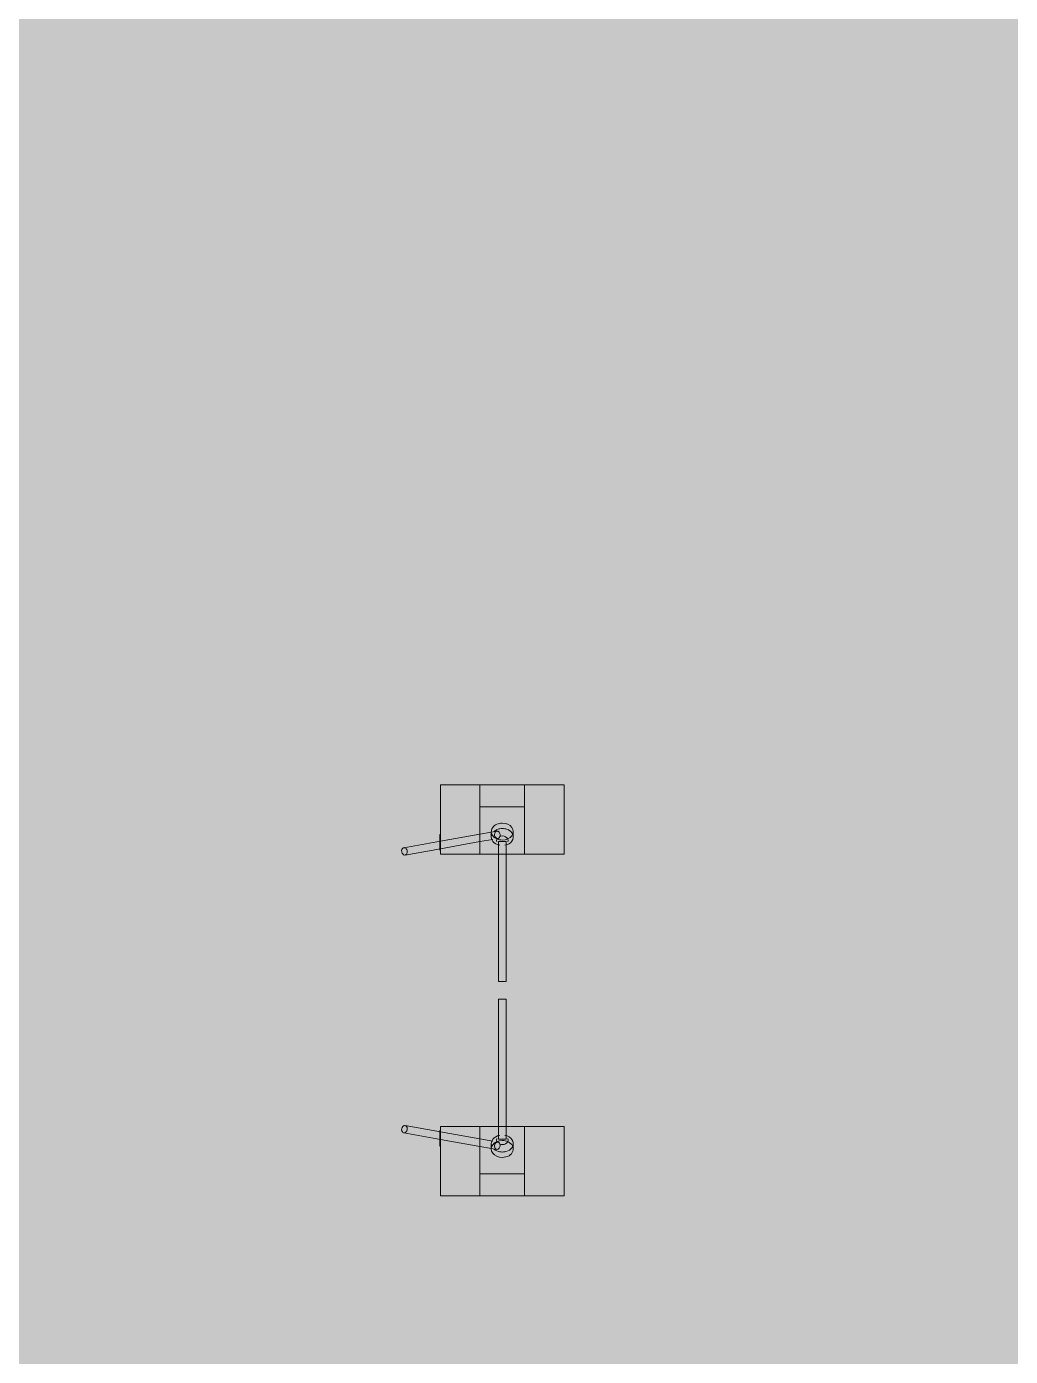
# Model space of a CAD drawing. Header units: millimetres. Extents: x -4060 to 187734, y -8553 to 29000.
# Drawn here: x 68514 to 72484, y 15358 to 20725 of the extents above; entities that cross this region are included whole.
import ezdxf

# ---------------------------------------------------------------- set-up
doc = ezdxf.new("R2010")
doc.units = ezdxf.units.MM
doc.layers.add('A-DETL-GENF-4', color=7, linetype='Continuous', lineweight=9, true_color=0xc0c0c0, transparency=0.4)
doc.layers.add('A-GENM-2', color=7, linetype='Continuous', lineweight=5, true_color=0x737373)
doc.layers.add('M-EQPM-2', color=7, linetype='Continuous', lineweight=5, true_color=0x737373)

# ---------------------------------------------------------------- blocks, each defined once
blk = doc.blocks.new('Gotschlich_Турникет-трипод_Тумбовый_Modul_Cross _R18 - Modul Cross 2-Arm-31992132-1_5_1_птичка')
at = {"layer": 'A-GENM-2'}
for p, q in [((83, -250), (86.2, -250)), ((86.2, -250), (91.5, -250)), ((91.3, -250), (90.7, -250)), ((94.6, -250), (91.3, -250)), ((91.5, -250), (94.6, -250))]:
    blk.add_line(p, q, dxfattribs=at)
at = {"layer": 'M-EQPM-2'}
for p, q in [((-140, 250), (-140, 90)), ((-140, 90), (-140, 250)), ((-140, 250), (140, 250)), ((140, 250), (-140, 250)), ((140, 250), (140, 90)), ((140, 90), (140, 250)), ((-50.7, 90), (-140, 90)), ((-140, 90), (140, 90)), ((-140, 90), (-140, -90)), ((-140, 90), (-140, -90)), ((-140, -90), (-140, 90)), ((-140, 90), (-140, -90)), ((-140, 90), (140, 90)), ((-140, 90), (140, 90)), ((-140, -90), (-140, 90)), ((-140, 90), (-140, -90)), ((-140, 90), (140, 90)), ((-140, 90), (140, 90)), ((-140, 90), (140, 90)), ((-140, 90), (140, 90)), ((140, 90), (-50.7, 90)), ((-50.7, 90), (-50.7, -90)), ((140, -90), (140, 90)), ((140, -90), (140, 90)), ((140, 90), (140, -90)), ((140, -90), (140, 90)), ((140, 90), (140, -90)), ((70.8, 44.5), (49, 44.5)), ((94.8, 15), (88.7, 15)), ((140, 15), (94.8, 15)), ((653.7, 15), (140, 15)), ((47.1, -22.8), (50.9, -43.8)), ((49, -44.5), (70.8, -44.5)), ((50.9, -43.8), (59.1, -90)), ((89.6, -90), (80.4, -38.5)), ((88.7, -15), (94.8, -15)), ((94.8, -15), (140, -15)), ((140, -15), (653.7, -15)), ((140, -90), (-140, -90)), ((-140, -90), (-50.7, -90)), ((-140, -90), (140, -90)), ((140, -90), (-140, -90)), ((-140, -90), (140, -90)), ((140, -90), (-140, -90)), ((-140, -250), (-140, -90)), ((-140, -90), (-140, -250)), ((-140, -90), (60, -90)), ((-140, -90), (140, -90)), ((-50.7, -90), (140, -90)), ((59.1, -90), (87.7, -250)), ((87.7, -90), (140, -90)), ((118.2, -250), (89.6, -90)), ((140, -250), (140, -90)), ((140, -90), (140, -250)), ((-140, -250), (91.5, -250)), ((140, -250), (-140, -250)), ((63.6, -250), (60.8, -250)), ((60.8, -250), (63.6, -250)), ((60.8, -250), (60.8, -252)), ((63.6, -252), (60.8, -252)), ((60.8, -252), (63.6, -252)), ((64.9, -250), (62.5, -250)), ((62.5, -250), (73, -250)), ((62.5, -250), (62.5, -252)), ((73, -252), (62.5, -252)), ((62.5, -252), (64.9, -252)), ((76.7, -250), (63.6, -250)), ((63.6, -250), (65.8, -250)), ((63.6, -250), (63.6, -252)), ((65.8, -252), (63.6, -252)), ((63.6, -252), (76.7, -252)), ((68.9, -250), (63.9, -250)), ((63.9, -250), (65.6, -250)), ((63.9, -250), (63.9, -252)), ((65.6, -252), (63.9, -252)), ((63.9, -252), (68.9, -252)), ((65.7, -250), (64.5, -250)), ((64.5, -250), (77.5, -250)), ((64.5, -250), (64.5, -252)), ((77.5, -252), (64.5, -252)), ((64.5, -252), (65.7, -252)), ((66.4, -250), (64.9, -250)), ((64.9, -250), (64.9, -252)), ((64.9, -252), (66.4, -252)), ((65.6, -250), (67.2, -250)), ((67.2, -252), (65.6, -252)), ((77.9, -250), (65.7, -250)), ((65.7, -250), (65.7, -252)), ((65.7, -252), (77.9, -252)), ((65.8, -250), (78.2, -250)), ((65.8, -250), (65.8, -252)), ((78.2, -252), (65.8, -252)), ((79.3, -250), (66.4, -250)), ((66.4, -252), (79.3, -252)), ((67.2, -250), (80.3, -250)), ((67.2, -250), (67.2, -252)), ((80.3, -252), (67.2, -252)), ((69.5, -250), (68.9, -250)), ((68.9, -250), (68.9, -252)), ((68.9, -252), (69.5, -252)), ((70.9, -250), (69.5, -250)), ((69.5, -250), (69.5, -252)), ((69.5, -252), (70.9, -252)), ((81.4, -250), (70.9, -250)), ((70.9, -252), (81.4, -252)), ((73, -250), (74.2, -250)), ((73, -250), (73, -252)), ((74.2, -252), (73, -252)), ((74.2, -250), (75, -250)), ((75, -252), (74.2, -252)), ((75, -250), (80, -250)), ((75, -250), (75, -252)), ((80, -252), (75, -252)), ((78.1, -250), (76.7, -250)), ((76.7, -250), (76.7, -252)), ((76.7, -252), (78.1, -252)), ((77.5, -250), (79, -250)), ((77.5, -252), (77.5, -250)), ((79, -252), (77.5, -252)), ((80.3, -250), (77.9, -250)), ((77.9, -250), (77.9, -252)), ((77.9, -252), (80.3, -252)), ((80, -250), (78.1, -250)), ((78.1, -252), (80, -252)), ((78.2, -250), (79.3, -250)), ((78.2, -252), (78.2, -250)), ((79.3, -252), (78.2, -252)), ((79, -250), (81.4, -250)), ((81.4, -252), (79, -252)), ((79.3, -250), (79.3, -252)), ((80, -250), (80, -252)), ((80.3, -250), (83.1, -250)), ((83.1, -250), (80.3, -250)), ((80.3, -250), (80.3, -252)), ((80.3, -250), (80.3, -252)), ((80.3, -252), (83.1, -252)), ((83.1, -252), (80.3, -252)), ((81.4, -250), (81.4, -252)), ((86.3, -250), (83, -250)), ((83, -250), (86.2, -250)), ((83, -250), (83, -252)), ((86.2, -252), (83, -252)), ((83, -252), (86.3, -252)), ((83.1, -250), (83.1, -252)), ((86.2, -250), (91.5, -250)), ((86.2, -252), (86.2, -250)), ((91.5, -252), (86.2, -252)), ((86.9, -250), (86.3, -250)), ((86.3, -250), (86.3, -252)), ((86.3, -252), (86.9, -252)), ((90.7, -250), (86.9, -250)), ((86.9, -250), (86.9, -252)), ((86.9, -252), (90.7, -252)), ((88.3, -250), (87.5, -250)), ((87.5, -250), (90.1, -250)), ((87.5, -250), (87.5, -252)), ((90.1, -252), (87.5, -252)), ((87.5, -252), (88.3, -252)), ((87.7, -250), (114, -397.6)), ((89.2, -250), (88.3, -250)), ((88.3, -250), (88.3, -252)), ((88.3, -252), (89.2, -252)), ((90.1, -250), (89.2, -250)), ((89.2, -250), (89.2, -252)), ((89.2, -252), (90.1, -252)), ((90.1, -252), (90.1, -250)), ((91.3, -250), (90.7, -250)), ((90.7, -250), (90.7, -252)), ((90.7, -252), (91.3, -252)), ((94.6, -250), (91.3, -250)), ((91.3, -250), (91.3, -252)), ((91.3, -252), (94.6, -252)), ((91.5, -250), (94.6, -250)), ((91.5, -250), (91.5, -252)), ((94.6, -252), (91.5, -252)), ((96.9, -250), (93.7, -250)), ((93.7, -250), (97.1, -250)), ((93.7, -250), (93.7, -252)), ((97.1, -252), (93.7, -252)), ((93.7, -252), (96.9, -252)), ((94.6, -250), (94.6, -252)), ((102.1, -250), (96.9, -250)), ((96.9, -250), (96.9, -252)), ((96.9, -252), (102.1, -252)), ((97.1, -250), (99.1, -250)), ((97.1, -252), (97.1, -250)), ((99.1, -252), (97.1, -252)), ((99.1, -250), (99.9, -250)), ((99.1, -250), (99.1, -252)), ((99.9, -252), (99.1, -252)), ((99.9, -250), (102, -250)), ((99.9, -250), (99.9, -252)), ((102, -252), (99.9, -252)), ((102, -250), (105.3, -250)), ((102, -250), (102, -252)), ((105.3, -252), (102, -252)), ((105.3, -250), (102.1, -250)), ((102.1, -250), (102.1, -252)), ((102.1, -252), (105.3, -252)), ((105.3, -250), (105.3, -252)), ((106.9, -250), (110.1, -250)), ((110.1, -250), (106.9, -250)), ((106.9, -252), (106.9, -250)), ((106.9, -250), (106.9, -252)), ((106.9, -252), (110.1, -252)), ((110.1, -252), (106.9, -252)), ((110, -250), (107, -250)), ((107, -250), (110, -250)), ((107, -250), (107, -252)), ((107, -250), (107, -252)), ((110, -252), (107, -252)), ((107, -252), (110, -252)), ((110, -252), (110, -250)), ((110, -250), (110, -252)), ((110.1, -250), (110.1, -252)), ((110.1, -250), (110.1, -252)), ((116, -250), (111.8, -250)), ((111.8, -250), (115.5, -250)), ((111.8, -250), (111.8, -252)), ((115.5, -252), (111.8, -252)), ((111.8, -252), (116, -252)), ((115.6, -250), (111.9, -250)), ((111.9, -250), (116, -250)), ((111.9, -250), (111.9, -252)), ((116, -252), (111.9, -252)), ((111.9, -252), (115.6, -252)), ((115.5, -250), (117.8, -250)), ((115.5, -252), (115.5, -250)), ((117.8, -252), (115.5, -252)), ((117.8, -250), (115.6, -250)), ((115.6, -250), (115.6, -252)), ((115.6, -252), (117.8, -252)), ((116, -250), (116, -252)), ((116.7, -250), (140, -250)), ((117.8, -250), (120.1, -250)), ((120.2, -250), (117.8, -250)), ((117.8, -250), (117.8, -252)), ((117.8, -250), (117.8, -252)), ((117.8, -252), (120.2, -252)), ((120.1, -252), (117.8, -252)), ((143.6, -392.3), (118.2, -250)), ((123.8, -250), (119.8, -250)), ((119.8, -250), (123.8, -250)), ((119.8, -250), (119.8, -252)), ((123.8, -252), (119.8, -252)), ((119.8, -252), (123.8, -252)), ((120.1, -250), (123.8, -250)), ((120.1, -250), (120.1, -252)), ((123.8, -252), (120.1, -252)), ((123.8, -250), (120.2, -250)), ((120.2, -250), (120.2, -252)), ((120.2, -252), (123.8, -252)), ((123.8, -250), (123.8, -252)), ((123.8, -250), (123.8, -252))]:
    blk.add_line(p, q, dxfattribs=at)
for centre, major_axis, ratio, start_param, end_param in [((49, 0), (0, 44.5), 0.767231, 4.712389, 7.853982), ((49, 0), (0, 44.5), 0.767231, 1.570796, 2.094395), ((70.8, 0), (0, 44.5), 0.767231, 1.123331, 1.570796), ((70.8, 0), (0, 44.5), 0.767231, 1.570796, 2.018261), ((70.8, 0), (0, 44.5), 0.767231, 0.334478, 1.047198), ((70.8, 0), (0, 44.5), 0.767231, 4.950725, 6.617663), ((85, 0), (0, 23.8), 0.767231, 0.363973, 1.570796), ((85, 0), (0, 23.8), 0.767231, 1.570796, 2.040343), ((49, 0), (0, 44.5), 0.767231, 4.18879, 4.712389), ((85, 0), (0, 23.8), 0.767231, 5.969026, 6.597345), ((88.7, 0), (0, 15), 0.001848, 0, 0.523599), ((88.7, 0), (0, 15), 0.001848, 5.759587, 6.283185), ((88.7, 0), (0, 15), 0.001848, 0.523599, 0.785398), ((88.7, 0), (0, 15), 0.001848, 5.497787, 5.759587), ((88.7, 0), (0, 15), 0.001848, 0.785398, 1.570796), ((88.7, 0), (0, 15), 0.001848, 4.974188, 5.497787), ((88.7, 0), (0, 15), 0.001848, 4.712389, 4.974188), ((88.7, 0), (0, 15), 0.001848, 1.570796, 2.094395), ((88.7, 0), (0, 15), 0.001848, 4.45059, 4.712389), ((653.7, 0), (0, 15), 0.001848, 0, 1.570796), ((653.7, 0), (0, 15), 0.001848, 4.712389, 6.283185), ((653.7, 0), (0, 15), 0.001848, 1.570796, 3.141593), ((653.7, 0), (0, 15), 0.001848, 3.141593, 4.712389), ((49, 0), (0, 44.5), 0.767231, 2.094395, 2.617994), ((49, 0), (0, 44.5), 0.767231, 2.617994, 4.18879), ((70.8, 0), (0, 44.5), 0.767231, 2.094395, 2.419433), ((61.9, -20.2), (14.8, 2.6), 0.738826, 2.696356, 3.219954), ((61.9, -20.2), (14.8, 2.6), 0.738826, 3.219954, 3.481754), ((61.9, -20.2), (14.8, 2.6), 0.738826, 2.434556, 2.696356), ((61.9, -20.2), (14.8, 2.6), 0.738826, 3.481754, 3.743553), ((61.9, -20.2), (14.8, 2.6), 0.738826, 2.172757, 2.434556), ((61.9, -20.2), (14.8, 2.6), 0.738826, 3.743553, 4.528951), ((61.9, -20.2), (14.8, 2.6), 0.738826, 1.387359, 2.172757), ((61.9, -20.2), (14.8, 2.6), 0.738826, 4.528951, 4.790751), ((61.9, -20.2), (14.8, 2.6), 0.738826, 1.125559, 1.387359), ((70.8, 0), (0, 44.5), 0.767231, 2.935913, 4.474053), ((61.9, -20.2), (14.8, 2.6), 0.738826, 4.790751, 5.31435), ((61.9, -20.2), (14.8, 2.6), 0.738826, 0.601961, 1.125559), ((61.9, -20.2), (14.8, 2.6), 0.738826, 5.31435, 6.099748), ((61.9, -20.2), (14.8, 2.6), 0.738826, 0.340161, 0.601961), ((61.9, -20.2), (14.8, 2.6), 0.738826, 0.078362, 0.340161), ((61.9, -20.2), (14.8, 2.6), 0.738826, 6.099748, 6.361547), ((85, 0), (0, 23.8), 0.767231, 2.827433, 3.455752), ((88.7, 0), (0, 15), 0.001848, 3.926991, 4.45059), ((88.7, 0), (0, 15), 0.001848, 2.094395, 2.356194), ((88.7, 0), (0, 15), 0.001848, 2.356194, 2.617994), ((88.7, 0), (0, 15), 0.001848, 3.665191, 3.926991), ((88.7, 0), (0, 15), 0.001848, 2.617994, 3.141593), ((88.7, 0), (0, 15), 0.001848, 3.141593, 3.665191), ((128.8, -395), (14.8, 2.6), 0.738826, 2.696356, 2.958155), ((128.8, -395), (14.8, 2.6), 0.738826, 2.958155, 3.141593), ((128.8, -395), (14.8, 2.6), 0.738826, 3.141593, 3.219954), ((128.8, -395), (14.8, 2.6), 0.738826, 3.219954, 3.743553), ((128.8, -395), (14.8, 2.6), 0.738826, 0.601961, 2.696356), ((128.8, -395), (14.8, 2.6), 0.738826, 3.743553, 6.361547), ((128.8, -395), (14.8, 2.6), 0.738826, 0.078362, 0.601961)]:
    blk.add_ellipse(centre, major_axis=major_axis, ratio=ratio, start_param=start_param, end_param=end_param, dxfattribs=at)
blk = doc.blocks.new('Gotschlich_Турникет-трипод_Тумбовый_Modul_Cross _R18 - Modul Cross 2-Arm-31997083-1_5_1_птичка')
at = {"layer": 'A-GENM-2'}
for p, q in [((83, 250), (86.2, 250)), ((86.2, 250), (91.5, 250)), ((91.3, 250), (90.7, 250)), ((94.6, 250), (91.3, 250)), ((91.5, 250), (94.6, 250))]:
    blk.add_line(p, q, dxfattribs=at)
at = {"layer": 'M-EQPM-2'}
for p, q in [((114, 397.6), (87.7, 250)), ((118.2, 250), (143.6, 392.3)), ((-140, 250), (-140, 90)), ((-140, 90), (-140, 250)), ((91.5, 250), (-140, 250)), ((-140, 250), (140, 250)), ((87.7, 250), (59.1, 90)), ((63.6, 252), (60.8, 252)), ((60.8, 252), (63.6, 252)), ((60.8, 252), (60.8, 250)), ((63.6, 250), (60.8, 250)), ((60.8, 250), (63.6, 250)), ((64.9, 252), (62.5, 252)), ((62.5, 252), (73, 252)), ((62.5, 252), (62.5, 250)), ((73, 250), (62.5, 250)), ((62.5, 250), (64.9, 250)), ((76.7, 252), (63.6, 252)), ((63.6, 252), (65.8, 252)), ((63.6, 252), (63.6, 250)), ((65.2, 250), (63.6, 250)), ((63.6, 250), (76.7, 250)), ((68.9, 252), (63.9, 252)), ((63.9, 252), (65.6, 252)), ((63.9, 252), (63.9, 250)), ((65.6, 250), (63.9, 250)), ((63.9, 250), (68.9, 250)), ((65.7, 252), (64.5, 252)), ((64.5, 252), (77.5, 252)), ((64.5, 252), (64.5, 250)), ((77.5, 250), (64.5, 250)), ((64.5, 250), (65.7, 250)), ((66.4, 252), (64.9, 252)), ((64.9, 252), (64.9, 250)), ((64.9, 250), (66, 250)), ((65.8, 250), (65.2, 250)), ((65.6, 252), (67.2, 252)), ((67.2, 250), (65.6, 250)), ((77.9, 252), (65.7, 252)), ((65.7, 252), (65.7, 250)), ((65.7, 250), (77.9, 250)), ((65.8, 252), (78.2, 252)), ((65.8, 252), (65.8, 250)), ((78.2, 250), (65.8, 250)), ((66, 250), (66.4, 250)), ((79.3, 252), (66.4, 252)), ((66.4, 250), (79.3, 250)), ((67.2, 252), (80.3, 252)), ((67.2, 252), (67.2, 250)), ((80.3, 250), (67.2, 250)), ((69.5, 252), (68.9, 252)), ((68.9, 252), (68.9, 250)), ((68.9, 250), (69.5, 250)), ((70.9, 252), (69.5, 252)), ((69.5, 252), (69.5, 250)), ((69.5, 250), (70.9, 250)), ((81.4, 252), (70.9, 252)), ((70.9, 250), (81.4, 250)), ((73, 252), (74.2, 252)), ((73, 252), (73, 250)), ((74.2, 250), (73, 250)), ((74.2, 252), (75, 252)), ((75, 250), (74.2, 250)), ((75, 252), (80, 252)), ((75, 252), (75, 250)), ((80, 250), (75, 250)), ((78.1, 252), (76.7, 252)), ((76.7, 252), (76.7, 250)), ((76.7, 250), (78.1, 250)), ((77.5, 252), (79, 252)), ((77.5, 250), (77.5, 252)), ((77.9, 250), (77.5, 250)), ((80.3, 252), (77.9, 252)), ((77.9, 252), (77.9, 250)), ((77.9, 250), (80.3, 250)), ((79, 250), (77.9, 250)), ((80, 252), (78.1, 252)), ((78.1, 250), (80, 250)), ((78.2, 252), (79.3, 252)), ((78.2, 250), (78.2, 252)), ((79.3, 250), (78.2, 250)), ((79, 252), (81.4, 252)), ((81.4, 250), (79, 250)), ((79.3, 252), (79.3, 250)), ((80, 252), (80, 250)), ((80.3, 252), (83.1, 252)), ((83.1, 252), (80.3, 252)), ((80.3, 252), (80.3, 250)), ((80.3, 252), (80.3, 250)), ((80.3, 250), (83.1, 250)), ((83.1, 250), (80.3, 250)), ((81.4, 252), (81.4, 250)), ((86.3, 252), (83, 252)), ((83, 252), (86.2, 252)), ((83, 252), (83, 250)), ((86.2, 250), (83, 250)), ((83, 250), (86.3, 250)), ((83.1, 252), (83.1, 250)), ((86.2, 252), (91.5, 252)), ((86.2, 250), (86.2, 252)), ((91.5, 250), (86.2, 250)), ((86.9, 252), (86.3, 252)), ((86.3, 252), (86.3, 250)), ((86.3, 250), (86.9, 250)), ((90.7, 252), (86.9, 252)), ((86.9, 252), (86.9, 250)), ((86.9, 250), (90.7, 250)), ((88.3, 252), (87.5, 252)), ((87.5, 252), (90.1, 252)), ((87.5, 252), (87.5, 250)), ((90.1, 250), (87.5, 250)), ((87.5, 250), (88.3, 250)), ((89.2, 252), (88.3, 252)), ((88.3, 252), (88.3, 250)), ((88.3, 250), (89.2, 250)), ((90.1, 252), (89.2, 252)), ((89.2, 252), (89.2, 250)), ((89.2, 250), (90.1, 250)), ((89.6, 90), (118.2, 250)), ((90.1, 250), (90.1, 252)), ((91.3, 252), (90.7, 252)), ((90.7, 252), (90.7, 250)), ((90.7, 250), (91.3, 250)), ((94.6, 252), (91.3, 252)), ((91.3, 252), (91.3, 250)), ((91.3, 250), (94.6, 250)), ((91.5, 252), (94.6, 252)), ((91.5, 252), (91.5, 250)), ((94.6, 250), (91.5, 250)), ((96.9, 252), (93.7, 252)), ((93.7, 252), (97.1, 252)), ((93.7, 252), (93.7, 250)), ((97.1, 250), (93.7, 250)), ((93.7, 250), (96.9, 250)), ((94.6, 252), (94.6, 250)), ((102.1, 252), (96.9, 252)), ((96.9, 252), (96.9, 250)), ((96.9, 250), (102.1, 250)), ((97.1, 252), (99.1, 252)), ((97.1, 250), (97.1, 252)), ((99.1, 250), (97.1, 250)), ((99.1, 252), (99.9, 252)), ((99.1, 252), (99.1, 250)), ((99.9, 250), (99.1, 250)), ((99.9, 252), (102, 252)), ((99.9, 252), (99.9, 250)), ((102, 250), (99.9, 250)), ((102, 252), (105.3, 252)), ((102, 252), (102, 250)), ((105.3, 250), (102, 250)), ((105.3, 252), (102.1, 252)), ((102.1, 252), (102.1, 250)), ((102.1, 250), (105.3, 250)), ((105.3, 252), (105.3, 250)), ((106.9, 252), (110.1, 252)), ((110.1, 252), (106.9, 252)), ((106.9, 250), (106.9, 252)), ((106.9, 252), (106.9, 250)), ((106.9, 250), (110.1, 250)), ((110.1, 250), (106.9, 250)), ((110, 252), (107, 252)), ((107, 252), (110, 252)), ((107, 252), (107, 250)), ((107, 252), (107, 250)), ((110, 250), (107, 250)), ((107, 250), (110, 250)), ((110, 250), (110, 252)), ((110, 252), (110, 250)), ((110.1, 252), (110.1, 250)), ((110.1, 252), (110.1, 250)), ((116, 252), (111.8, 252)), ((111.8, 252), (115.5, 252)), ((111.8, 252), (111.8, 250)), ((115.5, 250), (111.8, 250)), ((111.8, 250), (116, 250)), ((115.6, 252), (111.9, 252)), ((111.9, 252), (116, 252)), ((111.9, 252), (111.9, 250)), ((116, 250), (111.9, 250)), ((111.9, 250), (115.6, 250)), ((115.5, 252), (117.8, 252)), ((115.5, 250), (115.5, 252)), ((117.8, 250), (115.5, 250)), ((117.8, 252), (115.6, 252)), ((115.6, 252), (115.6, 250)), ((115.6, 250), (117.8, 250)), ((116, 252), (116, 250)), ((140, 250), (116.7, 250)), ((117.8, 252), (120.1, 252)), ((120.2, 252), (117.8, 252)), ((117.8, 252), (117.8, 250)), ((117.8, 252), (117.8, 250)), ((117.8, 250), (120.2, 250)), ((120.1, 250), (117.8, 250)), ((123.8, 252), (119.8, 252)), ((119.8, 252), (123.8, 252)), ((119.8, 252), (119.8, 250)), ((123.8, 250), (119.8, 250)), ((119.8, 250), (123.8, 250)), ((120.1, 252), (123.8, 252)), ((120.1, 252), (120.1, 250)), ((123.8, 250), (120.1, 250)), ((123.8, 252), (120.2, 252)), ((120.2, 252), (120.2, 250)), ((120.2, 250), (123.8, 250)), ((123.8, 252), (123.8, 250)), ((123.8, 252), (123.8, 250)), ((140, 250), (140, 90)), ((140, 90), (140, 250)), ((-50.7, 90), (-140, 90)), ((-140, 90), (140, 90)), ((-140, 90), (-140, -90)), ((-140, 90), (-140, -90)), ((-140, 90), (-140, -90)), ((-140, -90), (-140, 90)), ((140, 90), (-140, 90)), ((-140, 90), (140, 90)), ((-140, 90), (-140, -90)), ((-140, -90), (-140, 90)), ((140, 90), (-140, 90)), ((-140, 90), (140, 90)), ((60, 90), (-140, 90)), ((140, 90), (-140, 90)), ((140, 90), (-50.7, 90)), ((-50.7, 90), (-50.7, -90)), ((59.1, 90), (50.9, 43.8)), ((80.4, 38.5), (89.6, 90)), ((140, 90), (87.7, 90)), ((140, -90), (140, 90)), ((140, 90), (140, -90)), ((140, -90), (140, 90)), ((140, 90), (140, -90)), ((140, -90), (140, 90)), ((50.9, 43.8), (47.1, 22.8)), ((70.8, 44.5), (49, 44.5)), ((94.8, 15), (88.7, 15)), ((140, 15), (94.8, 15)), ((653.7, 15), (140, 15)), ((49, -44.5), (70.8, -44.5)), ((88.7, -15), (94.8, -15)), ((94.8, -15), (140, -15)), ((140, -15), (653.7, -15)), ((140, -90), (-140, -90)), ((-140, -90), (-50.7, -90)), ((140, -90), (-140, -90)), ((140, -90), (-140, -90)), ((140, -90), (-140, -90)), ((140, -90), (-140, -90)), ((-140, -250), (-140, -90)), ((-140, -90), (-140, -250)), ((140, -90), (-140, -90)), ((140, -90), (-140, -90)), ((-50.7, -90), (140, -90)), ((140, -250), (140, -90)), ((140, -90), (140, -250)), ((140, -250), (-140, -250)), ((-140, -250), (140, -250))]:
    blk.add_line(p, q, dxfattribs=at)
for centre, major_axis, ratio, start_param, end_param in [((128.8, 395), (-14.8, 2.6), 0.738826, 6.204824, 6.466623), ((128.8, 395), (-14.8, 2.6), 0.738826, 0.183438, 0.445237), ((128.8, 395), (-14.8, 2.6), 0.738826, 5.681225, 6.204824), ((128.8, 395), (-14.8, 2.6), 0.738826, 0.445237, 0.707036), ((128.8, 395), (-14.8, 2.6), 0.738826, 0.707036, 1.230635), ((128.8, 395), (-14.8, 2.6), 0.738826, 3.063231, 5.681225), ((128.8, 395), (-14.8, 2.6), 0.738826, 1.230635, 1.754234), ((128.8, 395), (-14.8, 2.6), 0.738826, 1.754234, 2.539632), ((128.8, 395), (-14.8, 2.6), 0.738826, 2.539632, 3.063231), ((49, 0), (0, 44.5), 0.767231, 4.712389, 7.853982), ((70.8, 0), (0, 44.5), 0.767231, 1.123331, 1.570796), ((70.8, 0), (0, 44.5), 0.767231, 0.72216, 1.047198), ((61.9, 20.2), (-14.8, 2.6), 0.738826, 5.681225, 7.252021), ((61.9, 20.2), (-14.8, 2.6), 0.738826, 4.895827, 5.681225), ((61.9, 20.2), (-14.8, 2.6), 0.738826, 0.968836, 1.754234), ((61.9, 20.2), (-14.8, 2.6), 0.738826, 4.634027, 4.895827), ((61.9, 20.2), (-14.8, 2.6), 0.738826, 1.754234, 2.539632), ((70.8, 0), (0, 44.5), 0.767231, 4.950725, 6.488865), ((61.9, 20.2), (-14.8, 2.6), 0.738826, 4.110428, 4.634027), ((85, 0), (0, 23.8), 0.767231, 1.10125, 1.570796), ((61.9, 20.2), (-14.8, 2.6), 0.738826, 3.32503, 4.110428), ((61.9, 20.2), (-14.8, 2.6), 0.738826, 2.539632, 3.32503), ((85, 0), (0, 23.8), 0.767231, 5.969026, 6.597345), ((88.7, 0), (0, 15), 0.001848, 0, 0.785398), ((88.7, 0), (0, 15), 0.001848, 5.759587, 6.283185), ((88.7, 0), (0, 15), 0.001848, 5.497787, 5.759587), ((88.7, 0), (0, 15), 0.001848, 0.785398, 1.570796), ((88.7, 0), (0, 15), 0.001848, 4.974188, 5.497787), ((88.7, 0), (0, 15), 0.001848, 4.712389, 4.974188), ((653.7, 0), (0, 15), 0.001848, 0, 0.261799), ((653.7, 0), (0, 15), 0.001848, 4.712389, 6.283185), ((653.7, 0), (0, 15), 0.001848, 0.261799, 1.308997), ((653.7, 0), (0, 15), 0.001848, 1.308997, 1.570796), ((49, 0), (0, 44.5), 0.767231, 1.570796, 4.18879), ((70.8, 0), (0, 44.5), 0.767231, 1.570796, 2.018261), ((70.8, 0), (0, 44.5), 0.767231, 2.094395, 2.807115), ((70.8, 0), (0, 44.5), 0.767231, 2.807115, 4.474053), ((85, 0), (0, 23.8), 0.767231, 1.570796, 2.77762), ((49, 0), (0, 44.5), 0.767231, 4.18879, 4.712389), ((85, 0), (0, 23.8), 0.767231, 2.827433, 3.455752), ((88.7, 0), (0, 15), 0.001848, 4.45059, 4.712389), ((88.7, 0), (0, 15), 0.001848, 1.570796, 2.356194), ((88.7, 0), (0, 15), 0.001848, 3.926991, 4.45059), ((88.7, 0), (0, 15), 0.001848, 2.356194, 2.617994), ((88.7, 0), (0, 15), 0.001848, 3.665191, 3.926991), ((88.7, 0), (0, 15), 0.001848, 2.617994, 2.879793), ((88.7, 0), (0, 15), 0.001848, 3.141593, 3.665191), ((88.7, 0), (0, 15), 0.001848, 2.879793, 3.141593), ((653.7, 0), (0, 15), 0.001848, 1.570796, 1.832596), ((653.7, 0), (0, 15), 0.001848, 3.141593, 4.712389), ((653.7, 0), (0, 15), 0.001848, 1.832596, 2.094395), ((653.7, 0), (0, 15), 0.001848, 2.094395, 3.141593)]:
    blk.add_ellipse(centre, major_axis=major_axis, ratio=ratio, start_param=start_param, end_param=end_param, dxfattribs=at)

msp = doc.modelspace()

# ---------------------------------------------------------------- hatches: boundary and pattern name
at = {"layer": 'A-DETL-GENF-4'}
h = msp.add_hatch(color=256, dxfattribs=at)
h.paths.add_polyline_path([(98993.7, 13475), (98993.7, 13425), (98093.7, 13425), (98093.7, 13475), (98985.7, 13475)])
h.paths.add_polyline_path([(81018.7, 27180), (81018.7, 27140), (81028.7, 27140), (81028.7, 27100), (80958.7, 27100), (80958.7, 27180)])
h.paths.add_polyline_path([(60625.7, 7205), (60625.7, 7295), (60705.7, 7295), (60705.7, 7195), (60685.7, 7195), (60685.7, 7205)])
h.paths.add_polyline_path([(60505.7, 5105), (60505.7, 5195), (60585.7, 5195), (60585.7, 5095), (60565.7, 5095), (60565.7, 5105), (60550.5, 5105)])
h.paths.add_polyline_path([(72683.1, -280), (99114.7, -280), (99114.7, 12125), (98993.7, 12125), (98993.7, 12070), (98985.7, 12070), (98988.4, 12140), (98993.7, 12140), (98993.7, 12175), (99043.7, 12175), (99043.7, 12185), (99073.7, 12185), (99073.7, 12140), (99114.7, 12140), (99114.7, 13510), (99073.7, 13510), (99073.7, 13465), (99043.7, 13465), (99043.7, 13475), (98993.7, 13475), (98993.7, 13510), (98985.7, 13510), (98985.7, 13580), (98993.7, 13580), (98993.7, 13525), (99114.7, 13525), (99114.7, 23799.7), (94583.7, 23799.7), (94583.7, 27350), (92553.7, 27348), (92553.7, 27265), (92513.7, 27265), (92513.7, 27350), (82548.7, 27350), (82548.7, 27180), (82508.7, 27180), (82508.7, 27350), (81058.7, 27350), (81058.7, 27180), (81018.7, 27180), (81018.7, 27350), (64472.9, 27350), (64472.9, 20672.1), (64577.9, 20672.1), (64577.9, 20725.1), (64594.9, 20725.1), (64594.9, 20627.1), (64634.9, 20627.1), (64634.9, 20725.1), (64784.9, 20720.9), (64783.7, 18975.1), (64634.9, 18975.1), (64633.7, 19073.1), (64594.9, 19073.1), (64594.9, 18975.1), (64577.9, 18975.1), (64577.9, 19082.1), (64472.9, 19082.1), (64472.9, 17663.1), (64574.9, 17663.1), (64577.9, 17725.1), (64594.9, 17725.1), (64594.9, 17627.1), (64634.9, 17627.1), (64634.9, 17725.1), (64784.9, 17725.1), (64783.7, 15975.1), (64634.9, 15975.1), (64633.7, 16073.1), (64594.9, 16073.1), (64594.9, 15965.1), (64584.9, 15975.1), (64584.9, 15965.1), (64574.9, 15965.1), (64569.9, 16073.1), (64472.9, 16073.1), (64472.9, 15380), (60433.7, 15380), (60433.7, 7205), (60625.7, 7205), (60625.7, 7145), (60433.7, 7145), (60438.7, 5795), (60625.7, 5795), (60625.7, 5735), (60433.7, 5735), (60433.7, 5105), (60505.7, 5105), (60505.7, 5045), (60433.7, 5045), (60433.7, 3845), (60505.7, 3845), (60505.7, 3785), (60433.7, 3785), (60433.7, -280), (70824.2, -280)])
h.paths.add_polyline_path([(97056.4, 100), (97056.4, 495), (97446.4, 495), (97446.4, 100), (97396.4, 100), (97396.4, 445), (97106.4, 445), (97106.4, 100)])
h.paths.add_polyline_path([(90928.7, 100), (90878.7, 100), (90878.7, 445), (90553.5, 445), (90553.5, 495), (90928.7, 495), (90928.7, 114.6)])
h.paths.add_polyline_path([(87127.2, 100), (87077.2, 100), (87077.2, 445), (86883.7, 445), (86883.7, 495), (87127.2, 495), (87127.2, 120)])
h.paths.add_polyline_path([(83303.7, 100), (83303.7, 445), (83233.7, 445), (83233.7, 495), (83353.7, 495), (83353.7, 100)])
h.paths.add_polyline_path([(70108.5, 100), (70108.5, 495), (70608.7, 495), (70608.7, 100), (70558.7, 100), (70558.7, 445), (70158.5, 445), (70158.5, 100)])
h.paths.add_polyline_path([(76258.7, 100), (76258.7, 445), (75658.7, 445), (75658.7, 100), (75608.7, 100), (75608.7, 495), (76308.7, 495), (76308.7, 100)])
h.paths.add_polyline_path([(77258.7, 100), (77258.7, 495), (77383.7, 495), (77382.4, 445), (77308.7, 439.6), (77308.7, 100)])
h.paths.add_polyline_path([(67578.7, 100), (67578.7, 495), (68383.7, 495), (68383.7, 445), (67628.7, 445), (67628.7, 100)])
h.paths.add_polyline_path([(63883.7, 120), (63883.7, 510), (64233.7, 510), (64233.7, 460), (63933.7, 460), (63933.7, 120)])
h.paths.add_polyline_path([(60585.7, 3695), (60505.7, 3695), (60505.7, 3785), (60565.7, 3785), (60565.7, 3795), (60585.7, 3795), (60585.7, 3785)])
h.paths.add_polyline_path([(60705.7, 5645), (60625.7, 5650.4), (60625.7, 5735), (60685.7, 5735), (60685.7, 5745), (60705.7, 5745), (60705.7, 5735)])
h.paths.add_polyline_path([(63642, 7680), (63642, 7730), (63632, 7730), (63632, 7760), (63677, 7765.2), (63677.6, 7908), (63747, 7908), (63747, 7900), (63692, 7900), (63692, 7680), (63747, 7680), (63747, 7672), (63677, 7672), (63673.4, 7680), (63665.3, 7680)])
h.paths.add_polyline_path([(63642, 6780), (63592, 6780), (63592, 7680), (63642, 7680), (63642, 7459.2)])
h.paths.add_polyline_path([(62365.2, 7280), (62342, 7280), (62342, 7680), (62392, 7680), (62392, 7280), (62383.7, 7280)])
h.paths.add_polyline_path([(79158.7, 7900), (79118.7, 7900), (79119.9, 8750), (79158.7, 8750), (79158.7, 7906.3)])
h.paths.add_polyline_path([(79183.7, 7672), (79168.7, 7672), (79168.7, 7820), (79148.7, 7820), (79148.7, 7860), (79158.7, 7860), (79158.7, 7900), (79168.7, 7900), (79168.7, 7908), (79238.7, 7908), (79238.7, 7900), (79183.7, 7900), (79183.7, 7680), (79238.7, 7680), (79238.7, 7672), (79208.7, 7672)])
h.paths.add_polyline_path([(78258.7, 7672), (78228.7, 7672), (78228.7, 7680), (78283.7, 7680), (78278.8, 7900), (78228.7, 7900), (78228.7, 7908), (78298.7, 7908), (78298.7, 7900), (78308.7, 7900), (78308.7, 7860), (78318.7, 7860), (78318.7, 7820), (78298.7, 7820), (78298.7, 7672), (78260, 7672)])
h.paths.add_polyline_path([(62267, 7672), (62237, 7672), (62237, 7680), (62292, 7680), (62292, 7900), (62237, 7900), (62237, 7908), (62307, 7908), (62307, 7760), (62352, 7758.3), (62347.1, 7730), (62342, 7730), (62342, 7680), (62307, 7680), (62302.8, 7672), (62284, 7672)])
h.paths.add_polyline_path([(75471.6, 7692), (75423.7, 7692), (75423.7, 7700), (75478.7, 7700), (75478.7, 7900), (75423.7, 7900), (75423.7, 7908), (75493.7, 7908), (75493.7, 7900), (75503.7, 7900), (75503.7, 7860), (75513.7, 7860), (75513.7, 7820), (75493.7, 7820), (75493.7, 7692), (75478.7, 7692)])
h.paths.add_polyline_path([(76503.7, 7900), (76463.7, 7900.4), (76463.7, 8900), (76503.7, 8900), (76503.7, 7909.1)])
h.paths.add_polyline_path([(76583.7, 7692), (76513.7, 7692), (76513.7, 7820), (76493.7, 7820), (76493.7, 7860), (76503.7, 7860), (76503.7, 7900), (76513.7, 7900), (76513.7, 7908), (76583.7, 7908), (76583.7, 7900), (76528.7, 7900), (76528.7, 7700), (76583.7, 7700)])
h.paths.add_polyline_path([(67703.7, 7693), (67128.7, 7693), (67128.7, 7843), (67703.7, 7843)])
h.paths.add_polyline_path([(68333.7, 7693), (67753.7, 7693), (67753.7, 7843), (68333.7, 7843)])
h.paths.add_polyline_path([(64503.7, 7693), (64503.7, 7843), (65228.7, 7843), (65228.7, 7693), (64529.4, 7693)])
h.paths.add_polyline_path([(68035.8, 7883), (67753.7, 7883), (67753.7, 7900), (68333.7, 7896.3), (68333.7, 7883)])
h.paths.add_polyline_path([(64536, 7883), (64503.7, 7883), (64503.7, 7900), (65228.7, 7896.3), (65228.7, 7883)])
h.paths.add_polyline_path([(67703.7, 7883), (67128.7, 7883), (67128.7, 7900), (67703.7, 7896.3)])
h.paths.add_polyline_path([(67078.7, 7893), (67043.7, 7893), (67043.7, 7920), (67088.7, 7920), (67088.7, 7900), (67078.7, 7900)])
h.paths.add_polyline_path([(83613.7, 10300), (83613.7, 10900), (83653.7, 10900), (83653.7, 10300)])
h.paths.add_polyline_path([(84533.7, 10300), (84493.7, 10300), (84493.7, 10900), (84533.7, 10900), (84533.7, 10880)])
h.paths.add_polyline_path([(61064.7, 10625), (60858.7, 10625), (60858.7, 10880), (60908.7, 10880), (60908.7, 10675), (61193.7, 10675), (61193.7, 10900), (61243.7, 10900), (61243.7, 10625), (61193.7, 10625)])
h.paths.add_polyline_path([(84213.7, 10900), (84213.7, 10940), (84203.7, 10940), (84203.7, 10980), (84238.7, 10980), (84238.7, 10900), (84223.7, 10900)])
h.paths.add_polyline_path([(85118.7, 10900), (85093.7, 10900), (85093.7, 10940), (85083.7, 10940), (85083.7, 10980), (85118.7, 10980)])
h.paths.add_polyline_path([(84493.7, 10900), (84468.7, 10900), (84468.7, 10980), (84503.7, 10980), (84503.7, 10940), (84493.7, 10940)])
h.paths.add_polyline_path([(83603.7, 10900), (83588.7, 10900), (83588.7, 10980), (83623.7, 10980), (83623.7, 10940), (83613.7, 10940), (83613.7, 10900)])
h.paths.add_polyline_path([(82983.7, 11900), (82978.9, 11950), (82973.7, 11950), (82976.2, 11980), (82993.7, 11980), (82993.7, 12108), (83063.7, 12108), (83063.7, 12100), (83008.7, 12100), (83008.7, 11900), (83063.7, 11900), (83063.7, 11892), (82993.7, 11892), (82993.7, 11900)])
h.paths.add_polyline_path([(82933.7, 11000), (82933.7, 11900), (82983.7, 11900), (82983.7, 11000)])
h.paths.add_polyline_path([(81183.7, 11000), (81183.7, 11900), (81233.7, 11900), (81233.7, 11000)])
h.paths.add_polyline_path([(88763.7, 11200), (88763.7, 11240), (89363.7, 11240), (89363.7, 11200), (88783.7, 11200)])
h.paths.add_polyline_path([(88763.7, 11175), (88683.7, 11175), (88683.7, 11210), (88723.7, 11210), (88723.7, 11200), (88763.7, 11200), (88763.7, 11190)])
h.paths.add_polyline_path([(67491.7, 11570), (67483.7, 11570), (67483.7, 11625), (67283.7, 11625), (67283.7, 11570), (67275.7, 11570), (67275.7, 11640), (67403.7, 11640), (67403.7, 11660), (67443.7, 11660), (67443.7, 11650), (67483.7, 11650), (67483.7, 11640), (67491.7, 11640), (67491.7, 11600)])
h.paths.add_polyline_path([(67502.7, 11650), (67483.7, 11650), (67483.7, 11690), (68333.7, 11690), (68333.7, 11650), (67503.7, 11650)])
h.paths.add_polyline_path([(88683.7, 11790), (88683.7, 11825), (88763.7, 11825), (88763.7, 11800), (88723.7, 11800), (88723.7, 11790)])
h.paths.add_polyline_path([(81103.7, 11892), (81103.7, 11900), (81158.7, 11900), (81158.7, 12100), (81103.7, 12100), (81103.7, 12108), (81173.7, 12108), (81175.8, 11980), (81193.7, 11980), (81193.7, 11950), (81183.7, 11950), (81183.7, 11900), (81173.7, 11898.9), (81168.4, 11892), (81133.7, 11892)])
h.paths.add_polyline_path([(88763.7, 12080), (88763.7, 12120), (89363.7, 12120), (89363.7, 12080), (88783.7, 12080)])
h.paths.add_polyline_path([(88763.7, 12055), (88683.7, 12055), (88683.7, 12090), (88723.7, 12090), (88723.7, 12080), (88763.7, 12080), (88763.7, 12070)])
h.paths.add_polyline_path([(80713.7, 12170), (80705.7, 12172.3), (80705.7, 12240), (80713.7, 12240), (80713.7, 12250), (80753.7, 12250), (80753.7, 12260), (80793.7, 12260), (80793.7, 12240), (80941.7, 12240), (80941.7, 12170), (80933.7, 12170), (80933.7, 12225), (80713.7, 12225), (80713.7, 12200)])
h.paths.add_polyline_path([(83513.7, 12250), (83513.7, 12290), (84513.7, 12290), (84513.7, 12250), (83521.7, 12250)])
h.paths.add_polyline_path([(83521.7, 12170), (83513.7, 12170), (83513.7, 12225), (83313.7, 12225), (83313.7, 12170), (83305.7, 12170), (83305.9, 12240), (83433.7, 12240), (83433.7, 12260), (83473.7, 12260), (83473.7, 12250), (83513.7, 12250), (83513.7, 12240), (83521.7, 12240), (83521.7, 12200)])
h.paths.add_polyline_path([(98593.7, 12175), (98593.7, 12225), (98993.7, 12225), (98993.7, 12175), (98708.4, 12175)])
h.paths.add_polyline_path([(80705.7, 12250), (79713.7, 12250), (79713.7, 12290), (80713.7, 12284.6), (80713.7, 12250)])
h.paths.add_polyline_path([(67443.7, 12490), (67403.7, 12490), (67403.7, 12510), (67275.7, 12510), (67275.7, 12580), (67283.7, 12580), (67283.7, 12525), (67483.7, 12525), (67483.7, 12580), (67491.7, 12580), (67491.7, 12510), (67483.7, 12510), (67483.7, 12500), (67443.7, 12500)])
h.paths.add_polyline_path([(88723.7, 12670), (88683.7, 12670), (88683.7, 12705), (88763.7, 12705), (88763.7, 12680), (88723.7, 12680)])
h.paths.add_polyline_path([(80760.6, 13240), (80753.7, 13240), (80749.5, 13250), (80713.7, 13250), (80713.7, 13260), (80705.7, 13260), (80705.7, 13330), (80713.7, 13330), (80713.7, 13275), (80933.7, 13275), (80933.7, 13330), (80941.7, 13330), (80941.7, 13260), (80793.7, 13260), (80793.7, 13240)])
h.paths.add_polyline_path([(83433.7, 13240), (83433.7, 13260), (83305.7, 13260), (83305.7, 13330), (83313.7, 13330), (83313.7, 13275), (83513.7, 13275), (83513.7, 13330), (83521.7, 13330), (83521.7, 13260), (83513.7, 13260), (83513.7, 13250), (83473.7, 13250), (83473.7, 13240)])
h.paths.add_polyline_path([(60813.7, 14405), (60813.7, 14455), (61138.7, 14455), (61138.7, 14980), (61188.7, 14980), (61183.2, 14405), (60833.7, 14405)])
h.paths.add_polyline_path([(67571, 14600), (67483.7, 14600), (67483.7, 14650), (67746.2, 14650), (67746.2, 14900), (67483.7, 14900), (67483.7, 14950), (67796.2, 14950), (67796.2, 14600), (67746.2, 14600)])
h.paths.add_polyline_path([(76853.7, 15200), (76813.7, 15200), (76813.7, 16200), (76853.7, 16200), (76853.7, 15220)])
h.paths.add_polyline_path([(76903.7, 14972), (76863.7, 14972), (76863.7, 15120), (76843.7, 15120), (76843.7, 15160), (76853.7, 15160), (76853.7, 15200), (76863.7, 15200), (76863.7, 15208), (76933.7, 15208), (76933.7, 15200), (76878.7, 15200), (76878.7, 14980), (76933.7, 14980), (76933.7, 14972), (76923, 14972)])
h.paths.add_polyline_path([(75773.7, 14972), (75773.7, 14980), (75828.7, 14980), (75828.7, 15200), (75773.7, 15200), (75773.7, 15208), (75843.7, 15208), (75843.7, 15200), (75853.7, 15200), (75853.7, 15160), (75863.7, 15160), (75863.7, 15120), (75843.7, 15120), (75843.7, 14972), (75803.7, 14972)])
h.paths.add_polyline_path([(67293.7, 15345), (67276.7, 15345), (67276.7, 15975), (67293.7, 15975), (67293.7, 15590.8)])
h.paths.add_polyline_path([(67333.7, 15345), (67333.7, 15975), (67483.7, 15975), (67483.7, 15345)])
h.paths.add_polyline_path([(64782.6, 15408.1), (64634.9, 15408.1), (64634.9, 15925.1), (64784.9, 15925.1), (64783.7, 15408.1)])
h.paths.add_polyline_path([(64594.9, 15408.1), (64577.9, 15409.4), (64577.9, 15925.1), (64594.9, 15925.1), (64594.9, 15414.1)])
h.paths.add_polyline_path([(66793.7, 16015), (66793.7, 16060), (67276.7, 16060), (67276.7, 17582), (66289.7, 17582), (66289.7, 17627), (67276.7, 17627), (67276.7, 17725), (67293.7, 17725), (67299.3, 17627), (67333.7, 17627), (67333.7, 17725), (67483.7, 17725), (67483.7, 16025), (67333.7, 16025), (67333.7, 16123), (67293.7, 16123), (67293.7, 16025), (67276.7, 16025), (67276.7, 16015), (67106.3, 16015)])
h.paths.add_polyline_path([(64574.9, 16073.1), (64577.9, 16073.1), (64574.9, 17618.1), (64472.9, 17618.1), (64472.9, 16118.1), (64574.9, 16118.1)])
h.paths.add_polyline_path([(70472.3, 16234.9), (70472.3, 16234.9), (70523.7, 16234.9)])
h.paths.add_polyline_path([(67483.7, 17775), (67333.7, 17775), (67333.7, 18325), (67483.7, 18325), (67483.7, 17830)])
h.paths.add_polyline_path([(67276.7, 17775), (67280.4, 18325), (67293.7, 18325), (67293.7, 17775), (67280.6, 17775)])
h.paths.add_polyline_path([(64729.9, 17775.1), (64634.9, 17775.1), (64634.9, 18325.1), (64783.7, 18325.1), (64783.7, 17775.1), (64754.9, 17775.1)])
h.paths.add_polyline_path([(64594.9, 17775.1), (64577.9, 17775.1), (64577.9, 18325.1), (64594.9, 18325.1), (64594.9, 17892.8)])
h.paths.add_polyline_path([(67333.7, 18375), (67333.7, 18975), (67483.7, 18975), (67483.7, 18375)])
h.paths.add_polyline_path([(67276.7, 18375), (67276.7, 18975), (67293.7, 18975), (67293.7, 18375)])
h.paths.add_polyline_path([(64634.9, 18375.1), (64634.9, 18925.1), (64784.9, 18925.1), (64783.7, 18375.1), (64729.9, 18375.1)])
h.paths.add_polyline_path([(64584.9, 18375.1), (64577.9, 18375.1), (64577.9, 18925.1), (64594.9, 18925.1), (64594.9, 18375.1)])
h.paths.add_polyline_path([(94933.7, 18700), (94934.1, 18740), (95933.7, 18740), (95933.7, 18700), (94941.7, 18700)])
h.paths.add_polyline_path([(94933.7, 18620), (94933.7, 18675), (94733.7, 18675), (94733.7, 18620), (94725.7, 18620), (94725.7, 18690), (94853.7, 18690), (94853.7, 18710), (94893.7, 18710), (94893.7, 18700), (94933.7, 18700), (94933.7, 18690), (94941.7, 18690), (94941.7, 18620)])
h.paths.add_polyline_path([(66293.7, 19015), (66293.7, 19060), (67276.7, 19060), (67276.7, 20582), (66789.7, 20582), (66789.7, 20627), (67276.7, 20627), (67276.7, 20725), (67293.7, 20725), (67293.7, 20627), (67333.7, 20627), (67333.7, 20725), (67483.7, 20725), (67483.7, 19025), (67333.7, 19025), (67333.7, 19123), (67293.7, 19123), (67288.1, 19025), (67276.7, 19025), (67276.7, 19015), (67106.3, 19015)])
h.paths.add_polyline_path([(64472.9, 19127.1), (64577.9, 19127.1), (64577.9, 20627.1), (64472.9, 20627.1), (64472.9, 20192.4)])
h.paths.add_polyline_path([(94893.7, 19690), (94853.7, 19690), (94853.7, 19710), (94725.7, 19710), (94725.7, 19780), (94733.7, 19775.6), (94733.7, 19725), (94933.7, 19725), (94933.7, 19780), (94941.7, 19780), (94941.7, 19710), (94933.7, 19710), (94933.7, 19700), (94893.7, 19700)])
h.paths.add_polyline_path([(67333.7, 20775), (67333.7, 20882), (67483.7, 20882), (67483.7, 20775)])
h.paths.add_polyline_path([(67283.7, 20775), (67283.7, 20782), (67293.7, 20782), (67293.7, 20775)])
h.paths.add_polyline_path([(64577.9, 20775.1), (64577.9, 21525.1), (64594.9, 21525.1), (64594.9, 20775.1), (64584.9, 20775.1)])
h.paths.add_polyline_path([(64634.9, 20775.1), (64634.9, 21525.1), (64784.9, 21525.1), (64783.7, 20775.1), (64729.9, 20775.1)])
h.paths.add_polyline_path([(64754.9, 21575.1), (64634.9, 21580), (64634.9, 22325.1), (64784.9, 22325.1), (64783.7, 21575.1)])
h.paths.add_polyline_path([(64594.9, 21575.1), (64577.9, 21575.1), (64577.9, 22325.1), (64594.9, 22325.1)])
h.paths.add_polyline_path([(68678.7, 23150), (68678.7, 23190), (68668.7, 23190), (68668.7, 23230), (68688.7, 23230), (68688.7, 23238), (68758.7, 23238), (68758.7, 23230), (68703.7, 23230), (68699.8, 23150)])
h.paths.add_polyline_path([(68678.7, 22300), (68638.7, 22300), (68638.7, 23150), (68678.7, 23150), (68678.7, 22492.1)])
h.paths.add_polyline_path([(64783.7, 22375.1), (64634.9, 22375.1), (64634.9, 23125.1), (64784.9, 23125.1), (64784.9, 22375.1)])
h.paths.add_polyline_path([(64577.9, 22375.1), (64577.9, 23125.1), (64594.9, 23125.1), (64594.9, 22375.1), (64584.9, 22375.1)])
h.paths.add_polyline_path([(95238.7, 23029), (94933.7, 23029), (94933.7, 23079), (95188.7, 23079), (95188.7, 23400), (95238.7, 23400), (95238.7, 23079)])
h.paths.add_polyline_path([(98438.7, 23029), (98388.7, 23029), (98388.7, 23400), (98438.7, 23400), (98438.7, 23079), (98993.7, 23079), (98993.7, 23029), (98708.4, 23029)])
h.paths.add_polyline_path([(67828.7, 23150), (67803.7, 23150), (67803.7, 23230), (67748.7, 23230), (67748.7, 23238), (67818.7, 23238), (67818.7, 23230), (67838.7, 23230), (67838.7, 23190), (67828.7, 23190), (67828.7, 23152.7)])
h.paths.add_polyline_path([(64784.9, 23175.1), (64634.9, 23175.1), (64634.9, 23925.1), (64784.9, 23925.1), (64784.9, 23641.9)])
h.paths.add_polyline_path([(64594.9, 23175.1), (64577.9, 23175.1), (64577.9, 23925.1), (64594.9, 23925.1), (64594.9, 23641.9)])
h.paths.add_polyline_path([(64584.9, 23975.1), (64577.9, 23975.1), (64577.9, 24725.1), (64594.9, 24725.1), (64594.9, 23975.1)])
h.paths.add_polyline_path([(64729.9, 23975.1), (64634.9, 23975.1), (64634.9, 24725.1), (64784.9, 24725.1), (64783.7, 23975.1), (64754.9, 23975.1)])
h.paths.add_polyline_path([(64762.1, 24775.1), (64634.9, 24775.1), (64634.9, 25525.1), (64784.9, 25525.1), (64783.7, 24775.1)])
h.paths.add_polyline_path([(64594.9, 24775.1), (64577.9, 24775.1), (64577.9, 25525.1), (64594.9, 25525.1), (64594.9, 24791.7)])
h.paths.add_polyline_path([(64769.5, 25575.1), (64634.9, 25575.1), (64634.9, 26325.1), (64784.9, 26325.1), (64783.7, 25575.1), (64771.5, 25575.1)])
h.paths.add_polyline_path([(64584.9, 25575.1), (64577.9, 25575.1), (64577.9, 26325.1), (64594.9, 26325.1), (64594.9, 25575.1)])
h.paths.add_polyline_path([(82548.7, 27100), (82538.7, 27100), (82538.7, 27140), (82548.7, 27140), (82548.7, 27180), (82608.7, 27180), (82608.7, 27100), (82589, 27100)])
h.paths.add_polyline_path([(69958.7, 27100), (69958.7, 27250), (70758.7, 27250), (70758.7, 27100), (70433.7, 27100)])
h.paths.add_polyline_path([(72008.7, 27100), (72008.7, 27250), (72459, 27250), (72459, 27100)])
h.paths.add_polyline_path([(69058.7, 27100), (68258.7, 27100), (68258.7, 27250), (69058.7, 27250), (69058.7, 27150)])
h.paths.add_polyline_path([(68208.7, 27100), (67408.7, 27100), (67408.7, 27250), (68208.7, 27250), (68208.7, 27150)])
h.paths.add_polyline_path([(66593.2, 27100), (66558.7, 27104.1), (66558.7, 27250), (67358.7, 27250), (67358.7, 27100), (67106.3, 27100)])
h.paths.add_polyline_path([(65708.7, 27100), (65708.7, 27250), (66508.7, 27250), (66508.7, 27100)])
h.paths.add_polyline_path([(92603.7, 27102), (92595.7, 27102), (92595.7, 27185), (92543.7, 27185), (92543.7, 27225), (92553.7, 27225), (92553.7, 27265), (92595.7, 27265), (92595.7, 27348), (92665.7, 27348), (92665.7, 27340), (92603.7, 27340), (92603.7, 27110), (92665.7, 27109.2), (92665.7, 27102), (92628.3, 27102)])
h.paths.add_polyline_path([(91533.7, 27102), (91501.7, 27102), (91501.7, 27110), (91563.7, 27115.4), (91563.7, 27340), (91501.7, 27340), (91501.7, 27348), (91571.7, 27348), (91573, 27265), (91613.7, 27265), (91613.7, 27225), (91623.7, 27225), (91623.7, 27185), (91571.7, 27185), (91571.7, 27102), (91542.8, 27102)])
h.paths.add_polyline_path([(72459, 27290), (72008.7, 27290), (72008.7, 27307), (72459, 27303.3)])
h.paths.add_polyline_path([(70758.7, 27290), (69958.7, 27290), (69958.7, 27307), (70758.7, 27303.3)])
h.paths.add_polyline_path([(68965.2, 27290), (68258.7, 27290), (68258.7, 27307), (69058.7, 27303.3), (69058.7, 27290)])
h.paths.add_polyline_path([(65708.7, 27290), (65708.7, 27307), (66508.7, 27303.3), (66508.7, 27290)])
h.paths.add_polyline_path([(66558.7, 27290), (66558.7, 27307), (67358.7, 27303.3), (67358.7, 27290), (67106.3, 27290)])
h.paths.add_polyline_path([(68208.7, 27290), (67408.7, 27290), (67408.7, 27307), (68208.7, 27303.3)])

# ---------------------------------------------------------------- block references
at = {"layer": 'M-EQPM-2'}
for name, p, rotation in [('Gotschlich_Турникет-трипод_Тумбовый_Modul_Cross _R18 - Modul Cross 2-Arm-31992132-1_5_1_птичка', (70433.7, 17525.2), 269.9999999999999), ('Gotschlich_Турникет-трипод_Тумбовый_Modul_Cross _R18 - Modul Cross 2-Arm-31997083-1_5_1_птичка', (70433.7, 16146.2), 89.99999999999973)]:
    msp.add_blockref(name, p, dxfattribs=dict(at, rotation=rotation))

doc.saveas('drawing.dxf')
